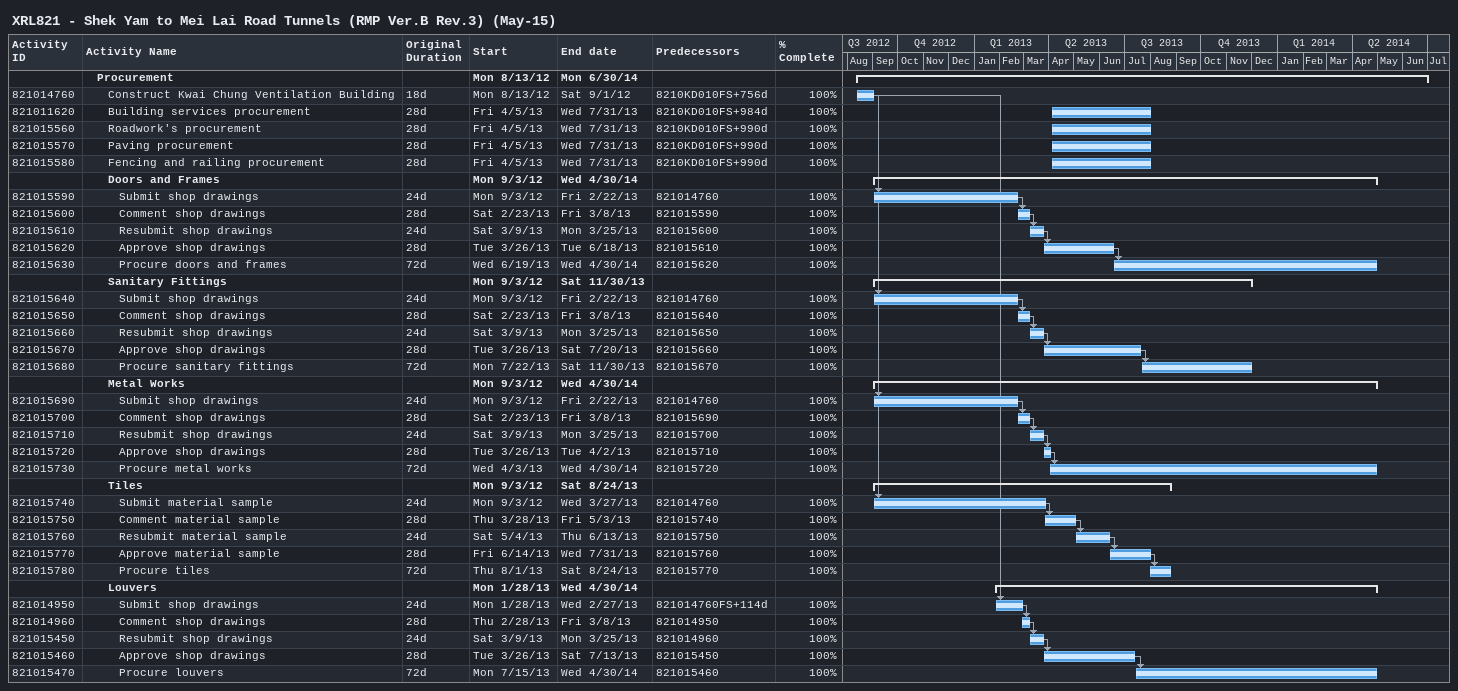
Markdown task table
XRL821 - Shek Yam to Mei Lai Road Tunnels (RMP Ver.B Rev.3) (May-15)

| ID | Level | Task | Original duration | Start | Finish | Predecessors | % complete |
|---|---|---|---|---|---|---|---|
|  | 2 | **Procurement** |  | 2012-08-13 | 2014-06-30 |  |  |
| 821014760 | 3 | Construct Kwai Chung Ventilation Building | 18d | 2012-08-13 | 2012-09-01 | 8210KD010FS+756d | 100 |
| 821011620 | 3 | Building services procurement | 28d | 2013-04-05 | 2013-07-31 | 8210KD010FS+984d | 100 |
| 821015560 | 3 | Roadwork's procurement | 28d | 2013-04-05 | 2013-07-31 | 8210KD010FS+990d | 100 |
| 821015570 | 3 | Paving procurement | 28d | 2013-04-05 | 2013-07-31 | 8210KD010FS+990d | 100 |
| 821015580 | 3 | Fencing and railing procurement | 28d | 2013-04-05 | 2013-07-31 | 8210KD010FS+990d | 100 |
|  | 3 | **Doors and Frames** |  | 2012-09-03 | 2014-04-30 |  |  |
| 821015590 | 4 | Submit shop drawings | 24d | 2012-09-03 | 2013-02-22 | 821014760 | 100 |
| 821015600 | 4 | Comment shop drawings | 28d | 2013-02-23 | 2013-03-08 | 821015590 | 100 |
| 821015610 | 4 | Resubmit shop drawings | 24d | 2013-03-09 | 2013-03-25 | 821015600 | 100 |
| 821015620 | 4 | Approve shop drawings | 28d | 2013-03-26 | 2013-06-18 | 821015610 | 100 |
| 821015630 | 4 | Procure doors and frames | 72d | 2013-06-19 | 2014-04-30 | 821015620 | 100 |
|  | 3 | **Sanitary Fittings** |  | 2012-09-03 | 2013-11-30 |  |  |
| 821015640 | 4 | Submit shop drawings | 24d | 2012-09-03 | 2013-02-22 | 821014760 | 100 |
| 821015650 | 4 | Comment shop drawings | 28d | 2013-02-23 | 2013-03-08 | 821015640 | 100 |
| 821015660 | 4 | Resubmit shop drawings | 24d | 2013-03-09 | 2013-03-25 | 821015650 | 100 |
| 821015670 | 4 | Approve shop drawings | 28d | 2013-03-26 | 2013-07-20 | 821015660 | 100 |
| 821015680 | 4 | Procure sanitary fittings | 72d | 2013-07-22 | 2013-11-30 | 821015670 | 100 |
|  | 3 | **Metal Works** |  | 2012-09-03 | 2014-04-30 |  |  |
| 821015690 | 4 | Submit shop drawings | 24d | 2012-09-03 | 2013-02-22 | 821014760 | 100 |
| 821015700 | 4 | Comment shop drawings | 28d | 2013-02-23 | 2013-03-08 | 821015690 | 100 |
| 821015710 | 4 | Resubmit shop drawings | 24d | 2013-03-09 | 2013-03-25 | 821015700 | 100 |
| 821015720 | 4 | Approve shop drawings | 28d | 2013-03-26 | 2013-04-02 | 821015710 | 100 |
| 821015730 | 4 | Procure metal works | 72d | 2013-04-03 | 2014-04-30 | 821015720 | 100 |
|  | 3 | **Tiles** |  | 2012-09-03 | 2013-08-24 |  |  |
| 821015740 | 4 | Submit material sample | 24d | 2012-09-03 | 2013-03-27 | 821014760 | 100 |
| 821015750 | 4 | Comment material sample | 28d | 2013-03-28 | 2013-05-03 | 821015740 | 100 |
| 821015760 | 4 | Resubmit material sample | 24d | 2013-05-04 | 2013-06-13 | 821015750 | 100 |
| 821015770 | 4 | Approve material sample | 28d | 2013-06-14 | 2013-07-31 | 821015760 | 100 |
| 821015780 | 4 | Procure tiles | 72d | 2013-08-01 | 2013-08-24 | 821015770 | 100 |
|  | 3 | **Louvers** |  | 2013-01-28 | 2014-04-30 |  |  |
| 821014950 | 4 | Submit shop drawings | 24d | 2013-01-28 | 2013-02-27 | 821014760FS+114d | 100 |
| 821014960 | 4 | Comment shop drawings | 28d | 2013-02-28 | 2013-03-08 | 821014950 | 100 |
| 821015450 | 4 | Resubmit shop drawings | 24d | 2013-03-09 | 2013-03-25 | 821014960 | 100 |
| 821015460 | 4 | Approve shop drawings | 28d | 2013-03-26 | 2013-07-13 | 821015450 | 100 |
| 821015470 | 4 | Procure louvers | 72d | 2013-07-15 | 2014-04-30 | 821015460 | 100 |
